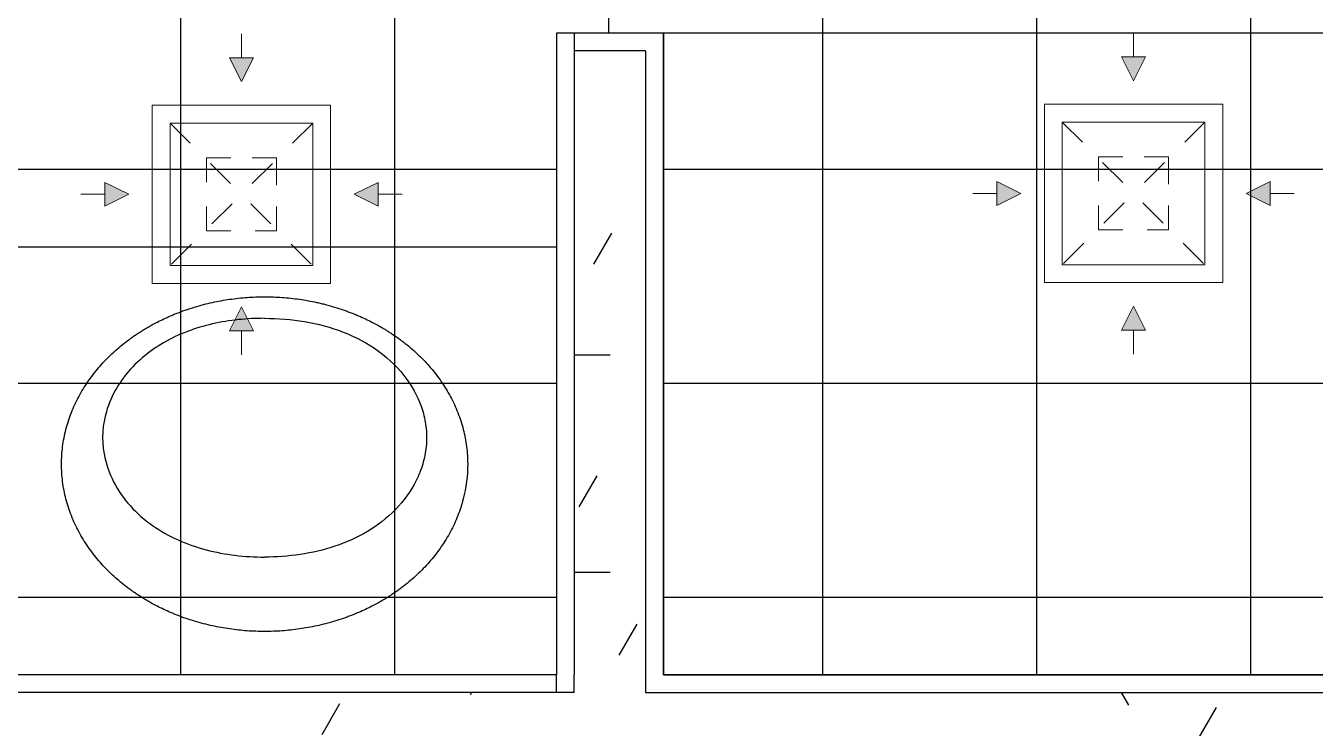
# Model space of a CAD drawing. Header units: millimetres. Extents: x -92759 to 184353, y -15225 to 86714.
# Drawn here: x 87382 to 89190, y 41491 to 42476 of the extents above; entities that cross this region are included whole.
import ezdxf

# ---------------------------------------------------------------- set-up
doc = ezdxf.new("R2010")
doc.units = ezdxf.units.MM
doc.linetypes.add('Aligning Line', pattern=[3.2004, 1.6002, -1.6002])
for name, color, linetype in [('0-1', 9, 'Continuous'), ('A-_FLORPATT_H-1', 9, 'Continuous'), ('A-_WALL----_E', 8, 'Continuous'), ('A-_WALL----_H-1', 9, 'Continuous'), ('A-_WALLPRTN_E', 8, 'Continuous'), ('M-_SANIFIXR_E', 9, 'Continuous')]:
    doc.layers.add(name, color=color, linetype=linetype)
doc.layers.add('M-ACMV_EAG', color=7, linetype='Continuous', lineweight=25, true_color=0x999900)
doc.layers.add('M-ACMV_FCU-1', color=86, linetype='Continuous', lineweight=9)
pattern_1 = [(0, (-11670.95, 40338.29), (609.6, 152.4), [50.292, -406.908, 50.292, -406.908, -2438.4]), (0, (-11670.95, 40338.29), (609.6, 152.4), [-914.4, 50.292, -864.108, 50.292, -406.908, -1066.8]), (0, (-11670.95, 40338.29), (609.6, 152.4), [-2286, 50.292, -254.508, 50.292, -711.708]), (120, (-11442.35, 40414.49), (-436.7823, 451.7291), [50.292, -406.908, 50.292, -406.908, -2438.4]), (120, (-11442.35, 40414.49), (-436.7823, 451.7291), [-914.4, 50.292, -864.108, 50.292, -406.908, -1066.8]), (120, (-11442.35, 40414.49), (-436.7823, 451.7291), [-2286, 50.292, -254.508, 50.292, -711.708]), (240, (-11366.15, 40719.29), (-172.8177, -604.1291), [50.292, -406.908, 50.292, -406.908, -2438.4]), (240, (-11366.15, 40719.29), (-172.8177, -604.1291), [-914.4, 50.292, -864.108, 50.292, -406.908, -1066.8]), (240, (-11366.15, 40719.29), (-172.8177, -604.1291), [-2286, 50.292, -254.508, 50.292, -711.708])]

# ---------------------------------------------------------------- blocks, each defined once
blk = doc.blocks.new('A$C3019c3af')
at = {"layer": 'A-_FLORPATT_H-1'}
h = blk.add_hatch(dxfattribs=at)
h.set_pattern_fill('FP_20', color=256, style=0, pattern_type=2)
h.set_pattern_definition([(0, (4499.36, 12875), (0, 300), []), (90, (4499.36, 12875), (-300, 2e-14), [])])
h.paths.add_polyline_path([(2625, 8825), (5425, 8825), (5425, 9725), (5575, 9725), (5575, 8825), (7375, 8825), (7375, 11875), (7175, 11875), (7175, 12525), (7375, 12525), (7375, 12875), (4525, 12875), (4525, 11075), (4375, 11075), (4375, 12875), (3252, 12875), (3252, 11839), (3207, 11839), (3207, 12875), (2625, 12875), (2626, 12525), (3125, 12525), (3125, 11875), (2625, 11875), (2625, 8842.8)])
at = {"layer": 'A-_WALL----_H-1'}
h = blk.add_hatch(dxfattribs=at)
h.set_pattern_fill('FP_8', color=256, style=0, pattern_type=2)
h.set_pattern_definition(pattern_1)
h.paths.add_polyline_path([(5550, 8800), (5550, 9700), (5450, 9700), (5450, 8800)])
h = blk.add_hatch(dxfattribs=at)
h.set_pattern_fill('FP_8', color=256, style=0, pattern_type=2)
h.set_pattern_definition(pattern_1)
h.paths.add_polyline_path([(7400, 8700), (7400, 8800), (2600, 8800), (2600, 8700), (7375, 8700)])
at = {"layer": 'A-_WALL----_E'}
for p, q in [((5550, 9700), (5450, 9700)), ((5450, 8800), (2600, 8800)), ((5550, 8800), (7400, 8800))]:
    blk.add_line(p, q, dxfattribs=at)
at = {"layer": 'A-_WALLPRTN_E'}
for p, q in [((5575, 9725), (5425, 9725)), ((5425, 9725), (5425, 8825)), ((5450, 9725), (5450, 8825)), ((5425, 8825), (2625, 8825)), ((7375, 8825), (5575, 8825))]:
    blk.add_line(p, q, dxfattribs=at)
at = {"layer": 'M-_SANIFIXR_E'}
for p, q in [((5575, 8825), (5575, 9725)), ((7375, 9725), (5575, 9725)), ((5575, 9725), (5575, 8825)), ((5550, 9700), (5550, 8800)), ((3101, 9425), (5425, 9425)), ((5425, 9425), (5425, 8825)), ((5425, 8825), (3101, 8825)), ((5425, 8800), (5425, 8825)), ((5450, 8800), (5450, 8825)), ((5575, 8825), (7375, 8825))]:
    blk.add_line(p, q, dxfattribs=at)
for points, knots in [([(4731.4, 9120.4), (4731.4, 9128.6), (4732.4, 9145), (4737.1, 9169.3), (4744.7, 9192.8), (4755.1, 9215.2), (4768, 9236.3), (4780.5, 9252.5), (4791.5, 9264.7), (4800.1, 9273.5), (4809.2, 9281.8), (4817.1, 9288.3), (4823.6, 9293.4), (4828.7, 9297.1), (4832.9, 9300), (4836.2, 9302.3), (4838.7, 9304), (4841.1, 9305.5), (4844, 9307.3), (4847.4, 9309.5), (4851.2, 9311.7), (4854.9, 9313.8), (4858.1, 9315.6), (4861.7, 9317.6), (4867, 9320.4), (4874.4, 9324), (4882.6, 9327.7), (4889.4, 9330.6), (4894.7, 9332.7), (4900.1, 9334.7), (4907.8, 9337.5), (4917.9, 9340.8), (4930.5, 9344.3), (4942.9, 9347.3), (4955, 9349.7), (4967.1, 9351.6), (4979.2, 9353.2), (4995.5, 9354.6), (5016, 9355.3), (5040.6, 9354.5), (5060.9, 9352.3), (5077.1, 9349.7), (5087.1, 9347.7), (5095.3, 9345.8), (5103.7, 9343.7), (5114.1, 9340.8), (5124.3, 9337.5), (5132, 9334.7), (5137.4, 9332.7), (5142.6, 9330.6), (5149.5, 9327.7), (5157.6, 9324), (5165, 9320.4), (5170.3, 9317.6), (5174, 9315.6), (5177.2, 9313.8), (5180.8, 9311.7), (5184.7, 9309.5), (5188.1, 9307.3), (5191, 9305.5), (5193.3, 9304), (5195.8, 9302.3), (5199.2, 9300), (5203.4, 9297.1), (5208.4, 9293.4), (5214.9, 9288.3), (5222.8, 9281.8), (5231.9, 9273.5), (5240.6, 9264.8), (5251.6, 9252.5), (5264.1, 9236.3), (5276.9, 9215.2), (5287.3, 9192.8), (5295, 9169.3), (5299.6, 9145), (5300.7, 9128.6), (5300.7, 9120.4)], [-1, -1, -1, -1, -0.962963, -0.925926, -0.888889, -0.851852, -0.814815, -0.777778, -0.759259, -0.740741, -0.722222, -0.703704, -0.694444, -0.685185, -0.675926, -0.671296, -0.666667, -0.662037, -0.657407, -0.648148, -0.638889, -0.634259, -0.62963, -0.625, -0.62037, -0.611111, -0.601852, -0.597222, -0.592593, -0.587963, -0.583333, -0.574074, -0.564815, -0.555556, -0.546296, -0.537037, -0.527778, -0.518519, -0.5, -0.481481, -0.462963, -0.453704, -0.444444, -0.439815, -0.435185, -0.425926, -0.416667, -0.412037, -0.407407, -0.402778, -0.398148, -0.388889, -0.37963, -0.375, -0.37037, -0.365741, -0.361111, -0.351852, -0.342593, -0.337963, -0.333333, -0.328704, -0.324074, -0.314815, -0.305556, -0.296296, -0.277778, -0.259259, -0.240741, -0.222222, -0.185185, -0.148148, -0.111111, -0.074074, -0.037037, 0, 0, 0, 0]), ([(5016, 9324.9), (5003.8, 9324.9), (4979.2, 9323.7), (4942.8, 9317.8), (4907.4, 9307.2), (4874, 9291.6), (4843.7, 9270.4), (4818.1, 9243.6), (4799, 9211.8), (4790.1, 9181.3), (4788.4, 9155.2), (4791.2, 9127.7), (4802.7, 9094.7), (4826.7, 9060.6), (4858.2, 9033.2), (4894.5, 9012.9), (4933.8, 8999.3), (4974.6, 8991.7), (5002.2, 8990.1), (5016, 8990.1)], [0, 0, 0, 0, 0.058824, 0.117647, 0.176471, 0.235294, 0.294118, 0.352941, 0.411765, 0.470588, 0.503676, 0.536765, 0.602941, 0.669118, 0.735294, 0.801471, 0.867647, 0.933824, 1, 1, 1, 1]), ([(5016, 9324.9), (5034.8, 9324.9), (5072.4, 9322.1), (5127.1, 9307.6), (5177.3, 9281), (5216.7, 9242.7), (5236.8, 9203), (5243.3, 9170.1), (5243.3, 9144.9), (5238.4, 9120.3), (5226, 9089.1), (5201.1, 9055), (5161.1, 9024.2), (5115.1, 9003.8), (5066.1, 8992.4), (5032.7, 8990.1), (5016, 8990.1)], [-1, -1, -1, -1, -0.91, -0.82, -0.73, -0.64, -0.56, -0.52, -0.48, -0.44, -0.4, -0.32, -0.24, -0.16, -0.08, 0, 0, 0, 0]), ([(5300.7, 9120.4), (5300.7, 9104), (5297.5, 9079.3), (5287.3, 9048), (5277, 9025.6), (5264.1, 9004.5), (5251.6, 8988.2), (5240.6, 8976), (5231.9, 8967.3), (5222.8, 8959), (5214.9, 8952.5), (5208.4, 8947.4), (5203.4, 8943.7), (5199.2, 8940.7), (5195.8, 8938.5), (5193.3, 8936.8), (5191, 8935.3), (5188.1, 8933.4), (5184.7, 8931.3), (5180.9, 8929), (5177.2, 8926.9), (5174, 8925.1), (5170.3, 8923.2), (5165, 8920.4), (5157.6, 8916.7), (5149.5, 8913.1), (5142.6, 8910.2), (5137.4, 8908.1), (5132, 8906), (5124.3, 8903.3), (5114.2, 8900), (5101.5, 8896.5), (5089.1, 8893.5), (5077.1, 8891.1), (5060.9, 8888.5), (5040.6, 8886.3), (5016, 8885.4), (4991.4, 8886.3), (4971.2, 8888.5), (4955, 8891.1), (4942.9, 8893.5), (4930.5, 8896.5), (4917.9, 8900), (4907.8, 8903.3), (4900.1, 8906), (4894.7, 8908.1), (4889.4, 8910.2), (4882.6, 8913.1), (4874.4, 8916.7), (4867, 8920.4), (4861.7, 8923.2), (4858.1, 8925.1), (4854.9, 8926.9), (4851.2, 8929), (4847.4, 8931.3), (4844, 8933.4), (4841.1, 8935.3), (4838.7, 8936.8), (4836.2, 8938.5), (4832.9, 8940.7), (4828.7, 8943.7), (4823.6, 8947.4), (4817.1, 8952.4), (4809.2, 8959), (4800.1, 8967.3), (4791.5, 8976), (4780.5, 8988.2), (4768, 9004.5), (4755.1, 9025.6), (4744.7, 9048), (4737.1, 9071.4), (4732.4, 9095.8), (4731.4, 9112.2), (4731.4, 9120.4)], [-1, -1, -1, -1, -0.925926, -0.888889, -0.851852, -0.814815, -0.777778, -0.759259, -0.740741, -0.722222, -0.703704, -0.694444, -0.685185, -0.675926, -0.671296, -0.666667, -0.662037, -0.657407, -0.648148, -0.638889, -0.634259, -0.62963, -0.625, -0.62037, -0.611111, -0.601852, -0.597222, -0.592593, -0.587963, -0.583333, -0.574074, -0.564815, -0.555556, -0.546296, -0.537037, -0.518519, -0.5, -0.481481, -0.462963, -0.453704, -0.444444, -0.435185, -0.425926, -0.416667, -0.412037, -0.407407, -0.402778, -0.398148, -0.388889, -0.37963, -0.375, -0.37037, -0.365741, -0.361111, -0.351852, -0.342593, -0.337963, -0.333333, -0.328704, -0.324074, -0.314815, -0.305556, -0.296296, -0.277778, -0.259259, -0.240741, -0.222222, -0.185185, -0.148148, -0.111111, -0.074074, -0.037037, 0, 0, 0, 0])]:
    blk.add_open_spline(points, degree=3, knots=knots, dxfattribs=at)
blk = doc.blocks.new('A$C8e78aa09')
at = {"layer": 'M-ACMV_EAG', "lineweight": 5}
h = blk.add_hatch(color=256, dxfattribs=at)
h.dxf.hatch_style = 1
h.paths.add_polyline_path([(16.8, 191.6), (-16.8, 191.6), (0, 158)])
h = blk.add_hatch(color=256, dxfattribs=at)
h.dxf.hatch_style = 1
h.paths.add_polyline_path([(-191.6, 16.8), (-191.6, -16.8), (-158, 0)])
h = blk.add_hatch(color=256, dxfattribs=at)
h.dxf.hatch_style = 1
h.paths.add_polyline_path([(158, 0), (191.6, -16.8), (191.6, 16.8)])
h = blk.add_hatch(color=256, dxfattribs=at)
h.dxf.hatch_style = 1
h.paths.add_polyline_path([(0, -158), (-16.8, -191.6), (16.8, -191.6)])
for p, q in [((0, 225.2), (0, 191.6)), ((-16.8, 191.6), (16.8, 191.6)), ((0, 158), (-16.8, 191.6)), ((-16.8, 191.6), (16.8, 191.6)), ((0, 158), (16.8, 191.6)), ((-225.2, 0), (-191.6, 0)), ((-191.6, -16.8), (-191.6, 16.8)), ((-158, 0), (-191.6, 16.8)), ((-191.6, -16.8), (-191.6, 16.8)), ((-158, 0), (-191.6, -16.8)), ((158, 0), (191.6, 16.8)), ((158, 0), (191.6, -16.8)), ((191.6, -16.8), (191.6, 16.8)), ((191.6, -16.8), (191.6, 16.8)), ((225.2, 0), (191.6, 0)), ((0, -158), (-16.8, -191.6)), ((0, -158), (16.8, -191.6)), ((-16.8, -191.6), (16.8, -191.6)), ((-16.8, -191.6), (16.8, -191.6)), ((0, -225.2), (0, -191.6))]:
    blk.add_line(p, q, dxfattribs=at)
at = {"layer": 'M-ACMV_EAG', "linetype": 'Aligning Line', "lineweight": 5, "ltscale": 25}
for p, q in [((-100, 100), (100, -100)), ((100, 100), (-100, -100))]:
    blk.add_line(p, q, dxfattribs=at)
at = {"layer": 'M-ACMV_EAG', "lineweight": 5}
for points in [[(-125, 125), (125, 125), (125, -125), (-125, -125)], [(-100, 100), (100, 100), (100, -100), (-100, -100)]]:
    blk.add_lwpolyline(points, close=True, dxfattribs=at)
for points in [[(-14.9, 51.2), (-49.1, 51.2), (-49.1, 17.1)], [(49.1, 12.8), (49.1, 51.2), (14.9, 51.2)], [(-49.1, -17.1), (-49.1, -51.2), (-14.9, -51.2)], [(49.1, -17.1), (49.1, -51.2), (19.2, -51.2)]]:
    blk.add_lwpolyline(points, dxfattribs=at)
blk = doc.blocks.new('ACMV_B8_L2')
at = {"layer": 'M-ACMV_EAG', "lineweight": 5}
for p in [(148348.2, -63475.9), (149598.8, -63474.7)]:
    blk.add_blockref('A$C8e78aa09', p, dxfattribs=at)

msp = doc.modelspace()

# ---------------------------------------------------------------- block references
at = {"layer": '0-1'}
msp.add_blockref('A$C3019c3af', (82701.1, 32741.2), dxfattribs=at)
at = {"layer": 'M-ACMV_FCU-1'}
msp.add_blockref('ACMV_B8_L2', (-60663.6, 105715.9), dxfattribs=at)

doc.saveas('drawing.dxf')
